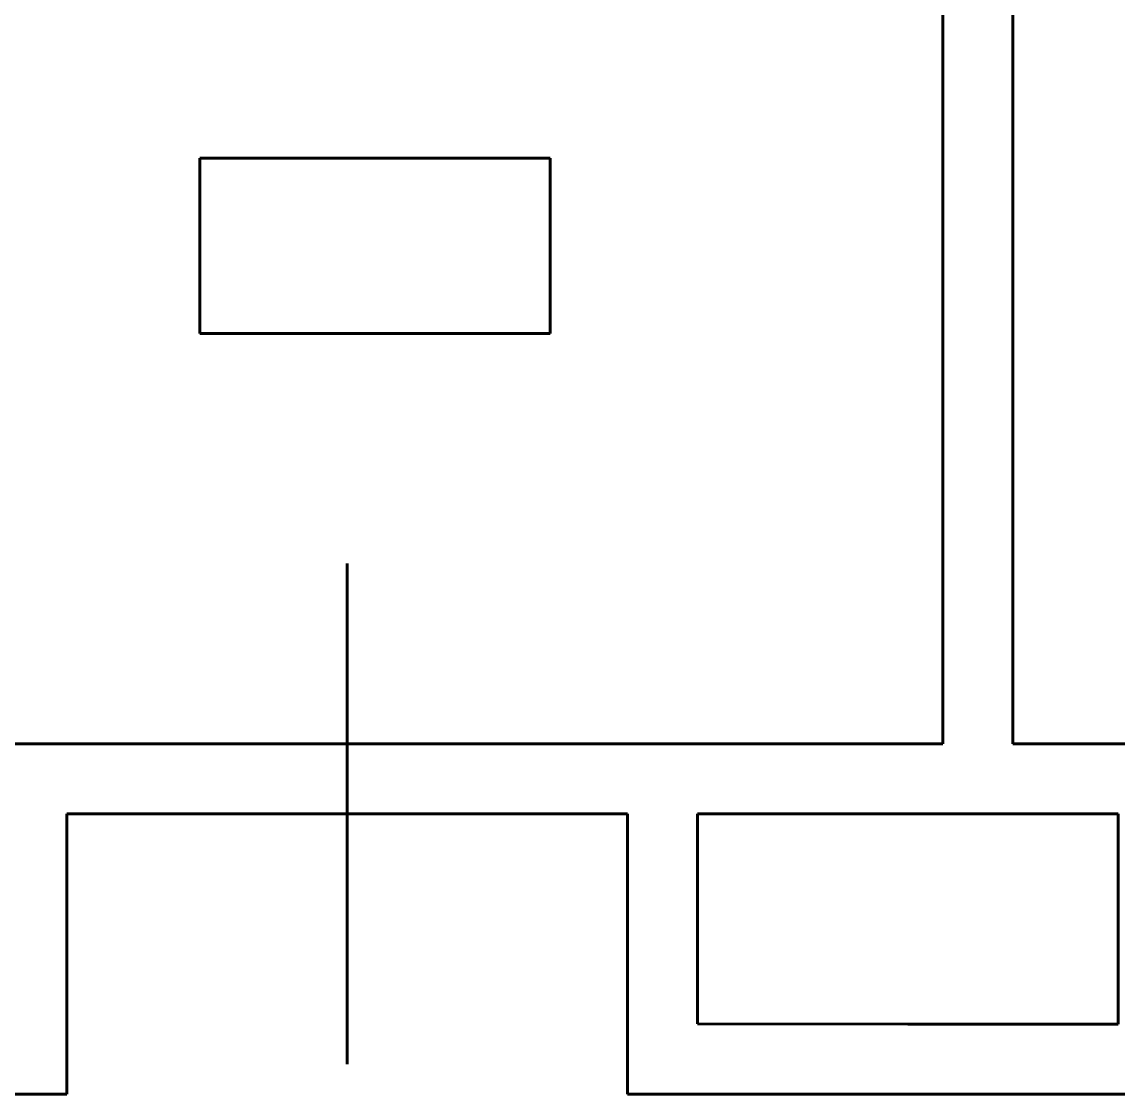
# Model space of a CAD drawing. Extents: x 0 to 297, y 0 to 292.
# Drawn here: x 210.52 to 218.34, y 94.54 to 102.19 of the extents above; entities that cross this region are included whole.
import ezdxf

# ---------------------------------------------------------------- set-up
doc = ezdxf.new("R2010")
doc.units = 0
doc.header["$MEASUREMENT"] = 0
doc.linetypes.add('K5LT_BASIC', pattern=[0])
doc.layers.add('Системный слой', color=7, linetype='Continuous')

# ---------------------------------------------------------------- blocks, each defined once
blk = doc.blocks.new('*U')
at = {"layer": 'Системный слой', "linetype": 'K5LT_BASIC', "lineweight": 60}
for p, q in [((214.2868, 101.2137), (211.7868, 101.2137)), ((211.7868, 101.2137), (211.7868, 99.9637)), ((214.2868, 99.9637), (214.2868, 101.2137)), ((211.7868, 99.9637), (214.2868, 99.9637))]:
    blk.add_line(p, q, dxfattribs=at)

msp = doc.modelspace()

# ---------------------------------------------------------------- linework, layer by layer
at = {"layer": 'Системный слой', "linetype": 'K5LT_BASIC', "lineweight": 60}
for p, q in [((217.0871, 107.7855), (217.0871, 97.0355)), ((217.5875, 107.7855), (217.5875, 97.0355)), ((212.8375, 98.3218), (212.8375, 94.7499)), ((217.0871, 97.0355), (209.5875, 97.0355)), ((218.8375, 97.0355), (217.5875, 97.0355)), ((214.8375, 96.5358), (210.8375, 96.5358)), ((210.8375, 96.5358), (210.8375, 94.5358)), ((214.8375, 96.5358), (214.8375, 94.5358)), ((215.3375, 95.0358), (215.3375, 96.5355)), ((218.3375, 96.5355), (215.3375, 96.5355)), ((218.3375, 95.0355), (218.3375, 96.5358)), ((218.3375, 96.5355), (218.3375, 95.0355)), ((215.3375, 95.0358), (218.3375, 95.0355)), ((218.3375, 95.0355), (216.8375, 95.0355)), ((210.8375, 94.5358), (206.3628, 94.5358)), ((214.8375, 94.5358), (218.8375, 94.5355))]:
    msp.add_line(p, q, dxfattribs=at)

# ---------------------------------------------------------------- block references
at = {"layer": 'Системный слой'}
msp.add_blockref('*U', (0, 0), dxfattribs=at)
msp.add_blockref('*U', (0, 0), dxfattribs=at)
msp.add_blockref('*U', (0, 0), dxfattribs=at)
msp.add_blockref('*U', (0, 0), dxfattribs=at)
msp.add_blockref('*U', (0, 0), dxfattribs=at)
msp.add_blockref('*U', (0, 0), dxfattribs=at)
msp.add_blockref('*U', (0, 0), dxfattribs=at)
msp.add_blockref('*U', (0, 0), dxfattribs=at)
msp.add_blockref('*U', (0, 0), dxfattribs=at)
msp.add_blockref('*U', (0, 0), dxfattribs=at)
msp.add_blockref('*U', (0, 0), dxfattribs=at)
msp.add_blockref('*U', (0, 0), dxfattribs=at)
msp.add_blockref('*U', (0, 0), dxfattribs=at)
msp.add_blockref('*U', (0, 0), dxfattribs=at)
msp.add_blockref('*U', (0, 0), dxfattribs=at)
msp.add_blockref('*U', (0, 0), dxfattribs=at)
msp.add_blockref('*U', (0, 0), dxfattribs=at)
msp.add_blockref('*U', (0, 0), dxfattribs=at)
msp.add_blockref('*U', (0, 0), dxfattribs=at)
msp.add_blockref('*U', (0, 0), dxfattribs=at)
msp.add_blockref('*U', (0, 0), dxfattribs=at)
msp.add_blockref('*U', (0, 0), dxfattribs=at)
msp.add_blockref('*U', (0, 0), dxfattribs=at)
msp.add_blockref('*U', (0, 0), dxfattribs=at)
msp.add_blockref('*U', (0, 0), dxfattribs=at)
msp.add_blockref('*U', (0, 0), dxfattribs=at)
msp.add_blockref('*U', (0, 0), dxfattribs=at)
msp.add_blockref('*U', (0, 0), dxfattribs=at)
msp.add_blockref('*U', (0, 0), dxfattribs=at)
msp.add_blockref('*U', (0, 0), dxfattribs=at)
msp.add_blockref('*U', (0, 0), dxfattribs=at)
msp.add_blockref('*U', (0, 0), dxfattribs=at)
msp.add_blockref('*U', (0, 0), dxfattribs=at)
msp.add_blockref('*U', (0, 0), dxfattribs=at)
msp.add_blockref('*U', (0, 0), dxfattribs=at)
msp.add_blockref('*U', (0, 0), dxfattribs=at)
msp.add_blockref('*U', (0, 0), dxfattribs=at)
msp.add_blockref('*U', (0, 0), dxfattribs=at)
msp.add_blockref('*U', (0, 0), dxfattribs=at)
msp.add_blockref('*U', (0, 0), dxfattribs=at)
msp.add_blockref('*U', (0, 0), dxfattribs=at)
msp.add_blockref('*U', (0, 0), dxfattribs=at)
msp.add_blockref('*U', (0, 0), dxfattribs=at)
msp.add_blockref('*U', (0, 0), dxfattribs=at)
msp.add_blockref('*U', (0, 0), dxfattribs=at)
msp.add_blockref('*U', (0, 0), dxfattribs=at)
msp.add_blockref('*U', (0, 0), dxfattribs=at)
msp.add_blockref('*U', (0, 0), dxfattribs=at)
msp.add_blockref('*U', (0, 0), dxfattribs=at)
msp.add_blockref('*U', (0, 0), dxfattribs=at)
msp.add_blockref('*U', (0, 0), dxfattribs=at)
msp.add_blockref('*U', (0, 0), dxfattribs=at)
msp.add_blockref('*U', (0, 0), dxfattribs=at)
msp.add_blockref('*U', (0, 0), dxfattribs=at)
msp.add_blockref('*U', (0, 0), dxfattribs=at)
msp.add_blockref('*U', (0, 0), dxfattribs=at)
msp.add_blockref('*U', (0, 0), dxfattribs=at)
msp.add_blockref('*U', (0, 0), dxfattribs=at)
msp.add_blockref('*U', (0, 0), dxfattribs=at)
msp.add_blockref('*U', (0, 0), dxfattribs=at)
msp.add_blockref('*U', (0, 0), dxfattribs=at)
msp.add_blockref('*U', (0, 0), dxfattribs=at)
msp.add_blockref('*U', (0, 0), dxfattribs=at)
msp.add_blockref('*U', (0, 0), dxfattribs=at)
msp.add_blockref('*U', (0, 0), dxfattribs=at)
msp.add_blockref('*U', (0, 0), dxfattribs=at)
msp.add_blockref('*U', (0, 0), dxfattribs=at)
msp.add_blockref('*U', (0, 0), dxfattribs=at)
msp.add_blockref('*U', (0, 0), dxfattribs=at)
msp.add_blockref('*U', (0, 0), dxfattribs=at)
msp.add_blockref('*U', (0, 0), dxfattribs=at)
msp.add_blockref('*U', (0, 0), dxfattribs=at)
msp.add_blockref('*U', (0, 0), dxfattribs=at)
msp.add_blockref('*U', (0, 0), dxfattribs=at)
msp.add_blockref('*U', (0, 0), dxfattribs=at)
msp.add_blockref('*U', (0, 0), dxfattribs=at)
msp.add_blockref('*U', (0, 0), dxfattribs=at)
msp.add_blockref('*U', (0, 0), dxfattribs=at)
msp.add_blockref('*U', (0, 0), dxfattribs=at)
msp.add_blockref('*U', (0, 0), dxfattribs=at)
msp.add_blockref('*U', (0, 0), dxfattribs=at)
msp.add_blockref('*U', (0, 0), dxfattribs=at)
msp.add_blockref('*U', (0, 0), dxfattribs=at)
msp.add_blockref('*U', (0, 0), dxfattribs=at)
msp.add_blockref('*U', (0, 0), dxfattribs=at)
msp.add_blockref('*U', (0, 0), dxfattribs=at)
msp.add_blockref('*U', (0, 0), dxfattribs=at)
msp.add_blockref('*U', (0, 0), dxfattribs=at)
msp.add_blockref('*U', (0, 0), dxfattribs=at)
msp.add_blockref('*U', (0, 0), dxfattribs=at)
msp.add_blockref('*U', (0, 0), dxfattribs=at)
msp.add_blockref('*U', (0, 0), dxfattribs=at)
msp.add_blockref('*U', (0, 0), dxfattribs=at)
msp.add_blockref('*U', (0, 0), dxfattribs=at)
msp.add_blockref('*U', (0, 0), dxfattribs=at)
msp.add_blockref('*U', (0, 0), dxfattribs=at)
msp.add_blockref('*U', (0, 0), dxfattribs=at)
msp.add_blockref('*U', (0, 0), dxfattribs=at)
msp.add_blockref('*U', (0, 0), dxfattribs=at)
msp.add_blockref('*U', (0, 0), dxfattribs=at)
msp.add_blockref('*U', (0, 0), dxfattribs=at)
msp.add_blockref('*U', (0, 0), dxfattribs=at)
msp.add_blockref('*U', (0, 0), dxfattribs=at)
msp.add_blockref('*U', (0, 0), dxfattribs=at)
msp.add_blockref('*U', (0, 0), dxfattribs=at)
msp.add_blockref('*U', (0, 0), dxfattribs=at)
msp.add_blockref('*U', (0, 0), dxfattribs=at)
msp.add_blockref('*U', (0, 0), dxfattribs=at)
msp.add_blockref('*U', (0, 0), dxfattribs=at)
msp.add_blockref('*U', (0, 0), dxfattribs=at)
msp.add_blockref('*U', (0, 0), dxfattribs=at)
msp.add_blockref('*U', (0, 0), dxfattribs=at)
msp.add_blockref('*U', (0, 0), dxfattribs=at)
msp.add_blockref('*U', (0, 0), dxfattribs=at)
msp.add_blockref('*U', (0, 0), dxfattribs=at)
msp.add_blockref('*U', (0, 0), dxfattribs=at)
msp.add_blockref('*U', (0, 0), dxfattribs=at)
msp.add_blockref('*U', (0, 0), dxfattribs=at)
msp.add_blockref('*U', (0, 0), dxfattribs=at)
msp.add_blockref('*U', (0, 0), dxfattribs=at)
msp.add_blockref('*U', (0, 0), dxfattribs=at)
msp.add_blockref('*U', (0, 0), dxfattribs=at)
msp.add_blockref('*U', (0, 0), dxfattribs=at)
msp.add_blockref('*U', (0, 0), dxfattribs=at)
msp.add_blockref('*U', (0, 0), dxfattribs=at)
msp.add_blockref('*U', (0, 0), dxfattribs=at)
msp.add_blockref('*U', (0, 0), dxfattribs=at)
msp.add_blockref('*U', (0, 0), dxfattribs=at)
msp.add_blockref('*U', (0, 0), dxfattribs=at)
msp.add_blockref('*U', (0, 0), dxfattribs=at)
msp.add_blockref('*U', (0, 0), dxfattribs=at)
msp.add_blockref('*U', (0, 0), dxfattribs=at)
msp.add_blockref('*U', (0, 0), dxfattribs=at)
msp.add_blockref('*U', (0, 0), dxfattribs=at)
msp.add_blockref('*U', (0, 0), dxfattribs=at)
msp.add_blockref('*U', (0, 0), dxfattribs=at)
msp.add_blockref('*U', (0, 0), dxfattribs=at)
msp.add_blockref('*U', (0, 0), dxfattribs=at)
msp.add_blockref('*U', (0, 0), dxfattribs=at)
msp.add_blockref('*U', (0, 0), dxfattribs=at)
msp.add_blockref('*U', (0, 0), dxfattribs=at)
msp.add_blockref('*U', (0, 0), dxfattribs=at)
msp.add_blockref('*U', (0, 0), dxfattribs=at)
msp.add_blockref('*U', (0, 0), dxfattribs=at)
msp.add_blockref('*U', (0, 0), dxfattribs=at)
msp.add_blockref('*U', (0, 0), dxfattribs=at)
msp.add_blockref('*U', (0, 0), dxfattribs=at)
msp.add_blockref('*U', (0, 0), dxfattribs=at)
msp.add_blockref('*U', (0, 0), dxfattribs=at)
msp.add_blockref('*U', (0, 0), dxfattribs=at)
msp.add_blockref('*U', (0, 0), dxfattribs=at)
msp.add_blockref('*U', (0, 0), dxfattribs=at)
msp.add_blockref('*U', (0, 0), dxfattribs=at)
msp.add_blockref('*U', (0, 0), dxfattribs=at)
msp.add_blockref('*U', (0, 0), dxfattribs=at)
msp.add_blockref('*U', (0, 0), dxfattribs=at)
msp.add_blockref('*U', (0, 0), dxfattribs=at)
msp.add_blockref('*U', (0, 0), dxfattribs=at)
msp.add_blockref('*U', (0, 0), dxfattribs=at)
msp.add_blockref('*U', (0, 0), dxfattribs=at)
msp.add_blockref('*U', (0, 0), dxfattribs=at)
msp.add_blockref('*U', (0, 0), dxfattribs=at)
msp.add_blockref('*U', (0, 0), dxfattribs=at)
msp.add_blockref('*U', (0, 0), dxfattribs=at)
msp.add_blockref('*U', (0, 0), dxfattribs=at)
msp.add_blockref('*U', (0, 0), dxfattribs=at)
msp.add_blockref('*U', (0, 0), dxfattribs=at)
msp.add_blockref('*U', (0, 0), dxfattribs=at)
msp.add_blockref('*U', (0, 0), dxfattribs=at)
msp.add_blockref('*U', (0, 0), dxfattribs=at)
msp.add_blockref('*U', (0, 0), dxfattribs=at)
msp.add_blockref('*U', (0, 0), dxfattribs=at)
msp.add_blockref('*U', (0, 0), dxfattribs=at)
msp.add_blockref('*U', (0, 0), dxfattribs=at)
msp.add_blockref('*U', (0, 0), dxfattribs=at)
msp.add_blockref('*U', (0, 0), dxfattribs=at)
msp.add_blockref('*U', (0, 0), dxfattribs=at)
msp.add_blockref('*U', (0, 0), dxfattribs=at)
msp.add_blockref('*U', (0, 0), dxfattribs=at)
msp.add_blockref('*U', (0, 0), dxfattribs=at)
msp.add_blockref('*U', (0, 0), dxfattribs=at)
msp.add_blockref('*U', (0, 0), dxfattribs=at)
msp.add_blockref('*U', (0, 0), dxfattribs=at)
msp.add_blockref('*U', (0, 0), dxfattribs=at)
msp.add_blockref('*U', (0, 0), dxfattribs=at)
msp.add_blockref('*U', (0, 0), dxfattribs=at)
msp.add_blockref('*U', (0, 0), dxfattribs=at)
msp.add_blockref('*U', (0, 0), dxfattribs=at)
msp.add_blockref('*U', (0, 0), dxfattribs=at)
msp.add_blockref('*U', (0, 0), dxfattribs=at)
msp.add_blockref('*U', (0, 0), dxfattribs=at)
msp.add_blockref('*U', (0, 0), dxfattribs=at)
msp.add_blockref('*U', (0, 0), dxfattribs=at)
msp.add_blockref('*U', (0, 0), dxfattribs=at)
msp.add_blockref('*U', (0, 0), dxfattribs=at)
msp.add_blockref('*U', (0, 0), dxfattribs=at)
msp.add_blockref('*U', (0, 0), dxfattribs=at)
msp.add_blockref('*U', (0, 0), dxfattribs=at)
msp.add_blockref('*U', (0, 0), dxfattribs=at)
msp.add_blockref('*U', (0, 0), dxfattribs=at)
msp.add_blockref('*U', (0, 0), dxfattribs=at)
msp.add_blockref('*U', (0, 0), dxfattribs=at)
msp.add_blockref('*U', (0, 0), dxfattribs=at)
msp.add_blockref('*U', (0, 0), dxfattribs=at)
msp.add_blockref('*U', (0, 0), dxfattribs=at)
msp.add_blockref('*U', (0, 0), dxfattribs=at)
msp.add_blockref('*U', (0, 0), dxfattribs=at)
msp.add_blockref('*U', (0, 0), dxfattribs=at)
msp.add_blockref('*U', (0, 0), dxfattribs=at)
msp.add_blockref('*U', (0, 0), dxfattribs=at)
msp.add_blockref('*U', (0, 0), dxfattribs=at)
msp.add_blockref('*U', (0, 0), dxfattribs=at)
msp.add_blockref('*U', (0, 0), dxfattribs=at)
msp.add_blockref('*U', (0, 0), dxfattribs=at)
msp.add_blockref('*U', (0, 0), dxfattribs=at)
msp.add_blockref('*U', (0, 0), dxfattribs=at)
msp.add_blockref('*U', (0, 0), dxfattribs=at)
msp.add_blockref('*U', (0, 0), dxfattribs=at)
msp.add_blockref('*U', (0, 0), dxfattribs=at)
msp.add_blockref('*U', (0, 0), dxfattribs=at)
msp.add_blockref('*U', (0, 0), dxfattribs=at)
msp.add_blockref('*U', (0, 0), dxfattribs=at)
msp.add_blockref('*U', (0, 0), dxfattribs=at)
msp.add_blockref('*U', (0, 0), dxfattribs=at)
msp.add_blockref('*U', (0, 0), dxfattribs=at)
msp.add_blockref('*U', (0, 0), dxfattribs=at)
msp.add_blockref('*U', (0, 0), dxfattribs=at)
msp.add_blockref('*U', (0, 0), dxfattribs=at)
msp.add_blockref('*U', (0, 0), dxfattribs=at)
msp.add_blockref('*U', (0, 0), dxfattribs=at)
msp.add_blockref('*U', (0, 0), dxfattribs=at)
msp.add_blockref('*U', (0, 0), dxfattribs=at)
msp.add_blockref('*U', (0, 0), dxfattribs=at)
msp.add_blockref('*U', (0, 0), dxfattribs=at)
msp.add_blockref('*U', (0, 0), dxfattribs=at)
msp.add_blockref('*U', (0, 0), dxfattribs=at)
msp.add_blockref('*U', (0, 0), dxfattribs=at)
msp.add_blockref('*U', (0, 0), dxfattribs=at)
msp.add_blockref('*U', (0, 0), dxfattribs=at)
msp.add_blockref('*U', (0, 0), dxfattribs=at)
msp.add_blockref('*U', (0, 0), dxfattribs=at)
msp.add_blockref('*U', (0, 0), dxfattribs=at)
msp.add_blockref('*U', (0, 0), dxfattribs=at)
msp.add_blockref('*U', (0, 0), dxfattribs=at)
msp.add_blockref('*U', (0, 0), dxfattribs=at)
msp.add_blockref('*U', (0, 0), dxfattribs=at)
msp.add_blockref('*U', (0, 0), dxfattribs=at)
msp.add_blockref('*U', (0, 0), dxfattribs=at)
msp.add_blockref('*U', (0, 0), dxfattribs=at)
msp.add_blockref('*U', (0, 0), dxfattribs=at)
msp.add_blockref('*U', (0, 0), dxfattribs=at)
msp.add_blockref('*U', (0, 0), dxfattribs=at)
msp.add_blockref('*U', (0, 0), dxfattribs=at)
msp.add_blockref('*U', (0, 0), dxfattribs=at)
msp.add_blockref('*U', (0, 0), dxfattribs=at)
msp.add_blockref('*U', (0, 0), dxfattribs=at)
msp.add_blockref('*U', (0, 0), dxfattribs=at)
msp.add_blockref('*U', (0, 0), dxfattribs=at)
msp.add_blockref('*U', (0, 0), dxfattribs=at)
msp.add_blockref('*U', (0, 0), dxfattribs=at)
msp.add_blockref('*U', (0, 0), dxfattribs=at)
msp.add_blockref('*U', (0, 0), dxfattribs=at)
msp.add_blockref('*U', (0, 0), dxfattribs=at)
msp.add_blockref('*U', (0, 0), dxfattribs=at)
msp.add_blockref('*U', (0, 0), dxfattribs=at)
msp.add_blockref('*U', (0, 0), dxfattribs=at)
msp.add_blockref('*U', (0, 0), dxfattribs=at)
msp.add_blockref('*U', (0, 0), dxfattribs=at)
msp.add_blockref('*U', (0, 0), dxfattribs=at)
msp.add_blockref('*U', (0, 0), dxfattribs=at)
msp.add_blockref('*U', (0, 0), dxfattribs=at)
msp.add_blockref('*U', (0, 0), dxfattribs=at)
msp.add_blockref('*U', (0, 0), dxfattribs=at)
msp.add_blockref('*U', (0, 0), dxfattribs=at)
msp.add_blockref('*U', (0, 0), dxfattribs=at)
msp.add_blockref('*U', (0, 0), dxfattribs=at)
msp.add_blockref('*U', (0, 0), dxfattribs=at)
msp.add_blockref('*U', (0, 0), dxfattribs=at)
msp.add_blockref('*U', (0, 0), dxfattribs=at)
msp.add_blockref('*U', (0, 0), dxfattribs=at)
msp.add_blockref('*U', (0, 0), dxfattribs=at)
msp.add_blockref('*U', (0, 0), dxfattribs=at)
msp.add_blockref('*U', (0, 0), dxfattribs=at)
msp.add_blockref('*U', (0, 0), dxfattribs=at)
msp.add_blockref('*U', (0, 0), dxfattribs=at)
msp.add_blockref('*U', (0, 0), dxfattribs=at)
msp.add_blockref('*U', (0, 0), dxfattribs=at)
msp.add_blockref('*U', (0, 0), dxfattribs=at)
msp.add_blockref('*U', (0, 0), dxfattribs=at)
msp.add_blockref('*U', (0, 0), dxfattribs=at)
msp.add_blockref('*U', (0, 0), dxfattribs=at)
msp.add_blockref('*U', (0, 0), dxfattribs=at)
msp.add_blockref('*U', (0, 0), dxfattribs=at)
msp.add_blockref('*U', (0, 0), dxfattribs=at)
msp.add_blockref('*U', (0, 0), dxfattribs=at)
msp.add_blockref('*U', (0, 0), dxfattribs=at)
msp.add_blockref('*U', (0, 0), dxfattribs=at)
msp.add_blockref('*U', (0, 0), dxfattribs=at)
msp.add_blockref('*U', (0, 0), dxfattribs=at)
msp.add_blockref('*U', (0, 0), dxfattribs=at)
msp.add_blockref('*U', (0, 0), dxfattribs=at)
msp.add_blockref('*U', (0, 0), dxfattribs=at)
msp.add_blockref('*U', (0, 0), dxfattribs=at)
msp.add_blockref('*U', (0, 0), dxfattribs=at)
msp.add_blockref('*U', (0, 0), dxfattribs=at)
msp.add_blockref('*U', (0, 0), dxfattribs=at)
msp.add_blockref('*U', (0, 0), dxfattribs=at)
msp.add_blockref('*U', (0, 0), dxfattribs=at)
msp.add_blockref('*U', (0, 0), dxfattribs=at)
msp.add_blockref('*U', (0, 0), dxfattribs=at)
msp.add_blockref('*U', (0, 0), dxfattribs=at)
msp.add_blockref('*U', (0, 0), dxfattribs=at)
msp.add_blockref('*U', (0, 0), dxfattribs=at)
msp.add_blockref('*U', (0, 0), dxfattribs=at)
msp.add_blockref('*U', (0, 0), dxfattribs=at)
msp.add_blockref('*U', (0, 0), dxfattribs=at)
msp.add_blockref('*U', (0, 0), dxfattribs=at)
msp.add_blockref('*U', (0, 0), dxfattribs=at)
msp.add_blockref('*U', (0, 0), dxfattribs=at)
msp.add_blockref('*U', (0, 0), dxfattribs=at)
msp.add_blockref('*U', (0, 0), dxfattribs=at)
msp.add_blockref('*U', (0, 0), dxfattribs=at)
msp.add_blockref('*U', (0, 0), dxfattribs=at)
msp.add_blockref('*U', (0, 0), dxfattribs=at)
msp.add_blockref('*U', (0, 0), dxfattribs=at)
msp.add_blockref('*U', (0, 0), dxfattribs=at)
msp.add_blockref('*U', (0, 0), dxfattribs=at)
msp.add_blockref('*U', (0, 0), dxfattribs=at)
msp.add_blockref('*U', (0, 0), dxfattribs=at)
msp.add_blockref('*U', (0, 0), dxfattribs=at)
msp.add_blockref('*U', (0, 0), dxfattribs=at)
msp.add_blockref('*U', (0, 0), dxfattribs=at)
msp.add_blockref('*U', (0, 0), dxfattribs=at)
msp.add_blockref('*U', (0, 0), dxfattribs=at)
msp.add_blockref('*U', (0, 0), dxfattribs=at)
msp.add_blockref('*U', (0, 0), dxfattribs=at)
msp.add_blockref('*U', (0, 0), dxfattribs=at)
msp.add_blockref('*U', (0, 0), dxfattribs=at)
msp.add_blockref('*U', (0, 0), dxfattribs=at)
msp.add_blockref('*U', (0, 0), dxfattribs=at)
msp.add_blockref('*U', (0, 0), dxfattribs=at)
msp.add_blockref('*U', (0, 0), dxfattribs=at)
msp.add_blockref('*U', (0, 0), dxfattribs=at)
msp.add_blockref('*U', (0, 0), dxfattribs=at)
msp.add_blockref('*U', (0, 0), dxfattribs=at)
msp.add_blockref('*U', (0, 0), dxfattribs=at)
msp.add_blockref('*U', (0, 0), dxfattribs=at)
msp.add_blockref('*U', (0, 0), dxfattribs=at)
msp.add_blockref('*U', (0, 0), dxfattribs=at)
msp.add_blockref('*U', (0, 0), dxfattribs=at)
msp.add_blockref('*U', (0, 0), dxfattribs=at)
msp.add_blockref('*U', (0, 0), dxfattribs=at)
msp.add_blockref('*U', (0, 0), dxfattribs=at)
msp.add_blockref('*U', (0, 0), dxfattribs=at)
msp.add_blockref('*U', (0, 0), dxfattribs=at)
msp.add_blockref('*U', (0, 0), dxfattribs=at)
msp.add_blockref('*U', (0, 0), dxfattribs=at)
msp.add_blockref('*U', (0, 0), dxfattribs=at)
msp.add_blockref('*U', (0, 0), dxfattribs=at)
msp.add_blockref('*U', (0, 0), dxfattribs=at)
msp.add_blockref('*U', (0, 0), dxfattribs=at)
msp.add_blockref('*U', (0, 0), dxfattribs=at)
msp.add_blockref('*U', (0, 0), dxfattribs=at)
msp.add_blockref('*U', (0, 0), dxfattribs=at)
msp.add_blockref('*U', (0, 0), dxfattribs=at)
msp.add_blockref('*U', (0, 0), dxfattribs=at)
msp.add_blockref('*U', (0, 0), dxfattribs=at)
msp.add_blockref('*U', (0, 0), dxfattribs=at)
msp.add_blockref('*U', (0, 0), dxfattribs=at)
msp.add_blockref('*U', (0, 0), dxfattribs=at)
msp.add_blockref('*U', (0, 0), dxfattribs=at)
msp.add_blockref('*U', (0, 0), dxfattribs=at)
msp.add_blockref('*U', (0, 0), dxfattribs=at)
msp.add_blockref('*U', (0, 0), dxfattribs=at)
msp.add_blockref('*U', (0, 0), dxfattribs=at)
msp.add_blockref('*U', (0, 0), dxfattribs=at)
msp.add_blockref('*U', (0, 0), dxfattribs=at)
msp.add_blockref('*U', (0, 0), dxfattribs=at)
msp.add_blockref('*U', (0, 0), dxfattribs=at)
msp.add_blockref('*U', (0, 0), dxfattribs=at)
msp.add_blockref('*U', (0, 0), dxfattribs=at)
msp.add_blockref('*U', (0, 0), dxfattribs=at)
msp.add_blockref('*U', (0, 0), dxfattribs=at)
msp.add_blockref('*U', (0, 0), dxfattribs=at)
msp.add_blockref('*U', (0, 0), dxfattribs=at)
msp.add_blockref('*U', (0, 0), dxfattribs=at)
msp.add_blockref('*U', (0, 0), dxfattribs=at)
msp.add_blockref('*U', (0, 0), dxfattribs=at)
msp.add_blockref('*U', (0, 0), dxfattribs=at)
msp.add_blockref('*U', (0, 0), dxfattribs=at)
msp.add_blockref('*U', (0, 0), dxfattribs=at)
msp.add_blockref('*U', (0, 0), dxfattribs=at)
msp.add_blockref('*U', (0, 0), dxfattribs=at)
msp.add_blockref('*U', (0, 0), dxfattribs=at)
msp.add_blockref('*U', (0, 0), dxfattribs=at)
msp.add_blockref('*U', (0, 0), dxfattribs=at)
msp.add_blockref('*U', (0, 0), dxfattribs=at)
msp.add_blockref('*U', (0, 0), dxfattribs=at)
msp.add_blockref('*U', (0, 0), dxfattribs=at)
msp.add_blockref('*U', (0, 0), dxfattribs=at)
msp.add_blockref('*U', (0, 0), dxfattribs=at)
msp.add_blockref('*U', (0, 0), dxfattribs=at)
msp.add_blockref('*U', (0, 0), dxfattribs=at)
msp.add_blockref('*U', (0, 0), dxfattribs=at)
msp.add_blockref('*U', (0, 0), dxfattribs=at)
msp.add_blockref('*U', (0, 0), dxfattribs=at)
msp.add_blockref('*U', (0, 0), dxfattribs=at)
msp.add_blockref('*U', (0, 0), dxfattribs=at)
msp.add_blockref('*U', (0, 0), dxfattribs=at)
msp.add_blockref('*U', (0, 0), dxfattribs=at)
msp.add_blockref('*U', (0, 0), dxfattribs=at)
msp.add_blockref('*U', (0, 0), dxfattribs=at)
msp.add_blockref('*U', (0, 0), dxfattribs=at)
msp.add_blockref('*U', (0, 0), dxfattribs=at)
msp.add_blockref('*U', (0, 0), dxfattribs=at)
msp.add_blockref('*U', (0, 0), dxfattribs=at)
msp.add_blockref('*U', (0, 0), dxfattribs=at)
msp.add_blockref('*U', (0, 0), dxfattribs=at)
msp.add_blockref('*U', (0, 0), dxfattribs=at)
msp.add_blockref('*U', (0, 0), dxfattribs=at)
msp.add_blockref('*U', (0, 0), dxfattribs=at)

doc.saveas('drawing.dxf')
